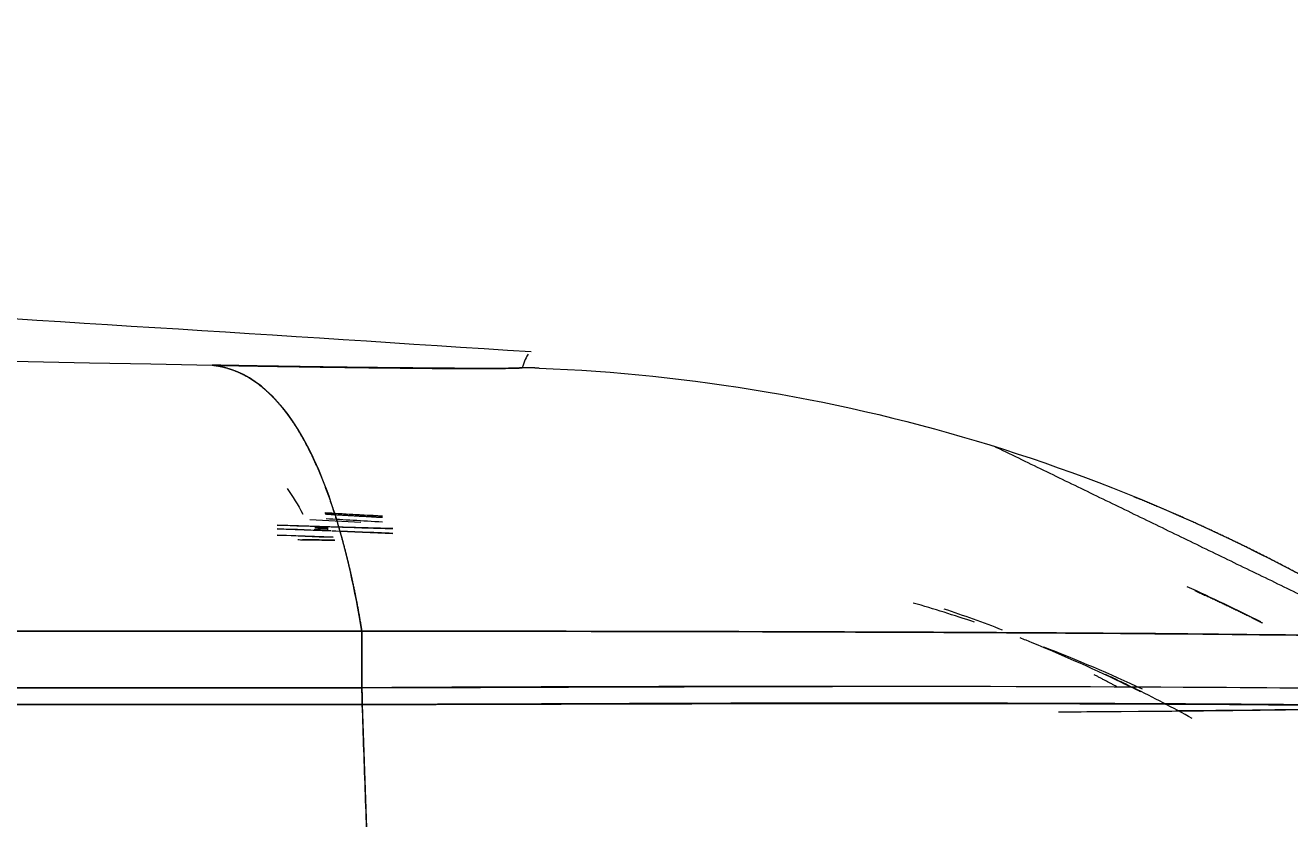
# Model space of a CAD drawing. Header units: millimetres. Extents: x 8883 to 11259, y -10160 to -6800.
# Drawn here: x 9802.7 to 9823.16, y -7744.35 to -7731.51 of the extents above; entities that cross this region are included whole.
import ezdxf

# ---------------------------------------------------------------- set-up
doc = ezdxf.new("R2010")
doc.units = ezdxf.units.MM
doc.layers.add('DIM', color=5, linetype='Continuous', lineweight=13)
doc.styles.add('ARIAL', font='arial.ttf')
doc.dimstyles.get("Standard").update_dxf_attribs({"dimtxt": 15, "dimasz": 15, "dimexe": 0.18, "dimexo": 0.0625, "dimgap": 4, "dimtad": 0, "dimdec": 1, "dimdsep": 46, "dimtxsty": 'ARIAL', "dimcen": 0, "dimclrd": 5, "dimclre": 5, "dimclrt": 5, "dimadec": 0, "dimazin": 0, "dimtfac": 1, "dimtdec": 1, "dimtofl": 0, "dimtmove": 0, "dimatfit": 3, "dimfxl": 1, "dimtolj": 1, "dimtzin": 0, "dimarcsym": 0})

# ---------------------------------------------------------------- blocks, each defined once
blk = doc.blocks.new('*D185')
at = {"layer": 'Defpoints', "color": 0, "transparency": 16777216}
for p in [(9678.596, -7626.145), (9989.37, -9683.127), (10114.894, -9683.127)]:
    blk.add_point(p, dxfattribs=at)
at = {"layer": 'DIM', "color": 5, "lineweight": -2, "transparency": 16777216}
for p, q in [((9678.658, -7626.145), (10115.074, -7626.145)), ((10114.894, -7644.145), (10114.894, -8614.508)), ((10114.894, -9665.127), (10114.894, -8694.764)), ((9989.433, -9683.127), (10115.074, -9683.127))]:
    blk.add_line(p, q, dxfattribs=at)
at = {"layer": 'DIM', "color": 5, "transparency": 16777216}
for points in [[(10111.894, -7644.145), (10117.894, -7644.145), (10114.894, -7626.145)], [(10111.894, -9665.127), (10117.894, -9665.127), (10114.894, -9683.127)]]:
    blk.add_solid(points, dxfattribs=at)
at = {"layer": 'DIM', "color": 5, "transparency": 16777216, "insert": (10114.894, -8654.636), "char_height": 18, "attachment_point": 5, "rotation": 90, "style": 'ARIAL'}
blk.add_mtext('\\A1;(2280)', dxfattribs=at)

msp = doc.modelspace()

# ---------------------------------------------------------------- linework, layer by layer
at = {"linetype": 'Continuous', "lineweight": 18}
for p, q in [((9807.635, -7739.625), (9806.778, -7739.599)), ((9806.779, -7739.659), (9807.656, -7739.694)), ((9807.687, -7739.795), (9806.78, -7739.759)), ((9807.391, -7739.665), (9807.39, -7739.665)), ((9807.39, -7739.665), (9807.39, -7739.683)), ((9807.6, -7739.673), (9807.6, -7739.626)), ((9808.653, -7739.656), (9807.649, -7739.625)), ((9807.67, -7739.694), (9808.654, -7739.733)), ((9549.041, -7741.315), (9808.15, -7741.315)), ((9808.15, -7742.23), (9808.15, -7741.315)), ((9808.15, -7741.315), (9808.15, -7742.23)), ((9549.041, -7742.23), (9808.15, -7742.23)), ((9808.15, -7742.23), (9549.041, -7742.23)), ((9549.034, -7742.503), (9808.157, -7742.503)), ((9808.157, -7742.503), (9549.034, -7742.503)), ((9808.157, -7742.503), (9808.565, -7754.183))]:
    msp.add_line(p, q, dxfattribs=at)
for points, knots in [([(9810.889, -7736.797), (9802.786, -7736.266), (9785.383, -7735.219), (9757.578, -7733.812), (9727.166, -7732.766), (9700.749, -7732.237), (9684.518, -7732.257), (9679.103, -7732.295)], [0, 0, 0, 0, 0.190234, 0.405388, 0.634294, 0.878019, 1, 1, 1, 1]), ([(9551.463, -7737.01), (9593.829, -7736.197), (9636.21, -7735.81), (9720.979, -7735.81), (9763.368, -7736.197), (9805.728, -7737.01)], [0, 0, 0, 0, 0.5, 0.5, 1, 1, 1, 1]), ([(9808.15, -7741.315), (9807.928, -7739.958), (9807.605, -7738.904), (9806.785, -7737.459), (9806.289, -7737.069), (9805.728, -7737.01)], [0, 0, 0, 0, 0.5, 0.5, 1, 1, 1, 1]), ([(9805.728, -7737.01), (9805.739, -7737.011), (9805.763, -7737.011), (9805.8, -7737.012), (9805.84, -7737.013), (9805.882, -7737.013), (9805.927, -7737.014), (9805.975, -7737.015), (9806.025, -7737.016), (9806.078, -7737.017), (9806.133, -7737.018), (9806.192, -7737.019), (9806.252, -7737.02), (9806.316, -7737.021), (9806.381, -7737.022), (9806.45, -7737.024), (9806.521, -7737.025), (9806.594, -7737.026), (9806.67, -7737.027), (9806.748, -7737.029), (9806.905, -7737.031), (9807.129, -7737.035), (9807.406, -7737.039), (9807.651, -7737.043), (9807.87, -7737.046), (9808.072, -7737.049), (9808.266, -7737.051), (9808.455, -7737.053), (9808.639, -7737.055), (9808.798, -7737.057), (9808.937, -7737.059), (9809.061, -7737.06), (9809.192, -7737.061), (9809.328, -7737.062), (9809.469, -7737.063), (9809.621, -7737.064), (9809.779, -7737.064), (9809.936, -7737.065), (9810.066, -7737.065), (9810.176, -7737.065), (9810.267, -7737.064), (9810.352, -7737.064), (9810.421, -7737.063), (9810.481, -7737.062), (9810.538, -7737.061), (9810.6, -7737.06), (9810.645, -7737.059), (9810.674, -7737.057), (9810.69, -7737.057), (9810.703, -7737.056), (9810.715, -7737.055), (9810.724, -7737.054), (9810.731, -7737.053), (9810.737, -7737.053), (9810.741, -7737.052), (9810.744, -7737.051), (9810.746, -7737.051), (9810.746, -7737.051)], [0, 0, 0, 0, 0.004425, 0.009194, 0.014307, 0.019763, 0.025564, 0.031708, 0.038197, 0.045029, 0.052205, 0.059725, 0.067589, 0.075796, 0.084347, 0.093242, 0.10248, 0.112062, 0.121987, 0.132255, 0.142866, 0.18413, 0.221693, 0.25556, 0.285736, 0.314291, 0.342853, 0.371423, 0.399999, 0.428582, 0.447759, 0.468792, 0.49168, 0.516423, 0.543021, 0.571475, 0.60719, 0.642899, 0.678599, 0.704728, 0.731296, 0.758302, 0.78575, 0.803438, 0.827186, 0.856997, 0.892874, 0.906055, 0.918688, 0.930772, 0.942308, 0.953295, 0.963734, 0.973624, 0.982965, 0.991757, 1, 1, 1, 1]), ([(9805.728, -7737.01), (9805.734, -7737.011), (9805.746, -7737.012), (9805.765, -7737.015), (9805.783, -7737.017), (9805.802, -7737.02), (9805.82, -7737.023), (9805.839, -7737.026), (9805.857, -7737.03), (9805.875, -7737.034), (9805.893, -7737.038), (9805.912, -7737.042), (9805.93, -7737.047), (9805.947, -7737.051), (9805.965, -7737.056), (9805.983, -7737.062), (9806.001, -7737.067), (9806.019, -7737.073), (9806.036, -7737.079), (9806.054, -7737.085), (9806.071, -7737.091), (9806.089, -7737.098), (9806.106, -7737.105), (9806.123, -7737.112), (9806.14, -7737.119), (9806.157, -7737.127), (9806.174, -7737.135), (9806.191, -7737.143), (9806.208, -7737.151), (9806.225, -7737.159), (9806.242, -7737.168), (9806.259, -7737.177), (9806.275, -7737.186), (9806.292, -7737.196), (9806.308, -7737.205), (9806.325, -7737.215), (9806.341, -7737.225), (9806.358, -7737.235), (9806.374, -7737.246), (9806.39, -7737.257), (9806.406, -7737.268), (9806.422, -7737.279), (9806.438, -7737.29), (9806.454, -7737.302), (9806.47, -7737.314), (9806.486, -7737.326), (9806.501, -7737.338), (9806.517, -7737.35), (9806.532, -7737.363), (9806.548, -7737.376), (9806.563, -7737.389), (9806.579, -7737.402), (9806.594, -7737.416), (9806.609, -7737.429), (9806.624, -7737.443), (9806.64, -7737.458), (9806.655, -7737.472), (9806.67, -7737.486), (9806.684, -7737.501), (9806.699, -7737.516), (9806.714, -7737.531), (9806.729, -7737.547), (9806.743, -7737.562), (9806.758, -7737.578), (9806.772, -7737.594), (9806.787, -7737.61), (9806.801, -7737.627), (9806.815, -7737.643), (9806.83, -7737.66), (9806.844, -7737.677), (9806.858, -7737.694), (9806.872, -7737.712), (9806.886, -7737.729), (9806.9, -7737.747), (9806.914, -7737.765), (9806.927, -7737.783), (9806.941, -7737.801), (9806.955, -7737.82), (9806.968, -7737.839), (9806.982, -7737.858), (9806.995, -7737.877), (9807.009, -7737.896), (9807.022, -7737.915), (9807.035, -7737.935), (9807.048, -7737.955), (9807.062, -7737.975), (9807.075, -7737.995), (9807.088, -7738.016), (9807.101, -7738.036), (9807.113, -7738.057), (9807.126, -7738.078), (9807.139, -7738.099), (9807.152, -7738.121), (9807.164, -7738.142), (9807.177, -7738.164), (9807.189, -7738.186), (9807.202, -7738.208), (9807.214, -7738.23), (9807.226, -7738.252), (9807.238, -7738.275), (9807.25, -7738.298), (9807.263, -7738.321), (9807.275, -7738.344), (9807.286, -7738.367), (9807.298, -7738.391), (9807.31, -7738.414), (9807.322, -7738.438), (9807.334, -7738.462), (9807.345, -7738.486), (9807.357, -7738.51), (9807.368, -7738.535), (9807.38, -7738.559), (9807.391, -7738.584), (9807.402, -7738.609), (9807.414, -7738.634), (9807.425, -7738.66), (9807.436, -7738.685), (9807.447, -7738.71), (9807.458, -7738.736), (9807.469, -7738.762), (9807.48, -7738.788), (9807.49, -7738.814), (9807.501, -7738.841), (9807.512, -7738.867), (9807.522, -7738.894), (9807.533, -7738.921), (9807.543, -7738.947), (9807.554, -7738.975), (9807.564, -7739.002), (9807.574, -7739.029), (9807.585, -7739.057), (9807.595, -7739.084), (9807.605, -7739.112), (9807.615, -7739.14), (9807.625, -7739.168), (9807.635, -7739.196), (9807.645, -7739.225), (9807.654, -7739.253), (9807.664, -7739.282), (9807.674, -7739.31), (9807.683, -7739.339), (9807.693, -7739.368), (9807.702, -7739.397), (9807.712, -7739.427), (9807.721, -7739.456), (9807.73, -7739.486), (9807.74, -7739.515), (9807.749, -7739.545), (9807.758, -7739.575), (9807.767, -7739.605), (9807.776, -7739.635), (9807.785, -7739.665), (9807.793, -7739.696), (9807.802, -7739.726), (9807.811, -7739.757), (9807.82, -7739.788), (9807.828, -7739.819), (9807.837, -7739.85), (9807.845, -7739.881), (9807.853, -7739.912), (9807.862, -7739.943), (9807.87, -7739.975), (9807.878, -7740.006), (9807.886, -7740.038), (9807.894, -7740.07), (9807.902, -7740.102), (9807.91, -7740.133), (9807.918, -7740.166), (9807.926, -7740.198), (9807.934, -7740.23), (9807.942, -7740.263), (9807.949, -7740.295), (9807.957, -7740.328), (9807.964, -7740.36), (9807.972, -7740.393), (9807.979, -7740.426), (9807.987, -7740.459), (9807.994, -7740.492), (9808.001, -7740.526), (9808.008, -7740.559), (9808.015, -7740.592), (9808.022, -7740.626), (9808.029, -7740.659), (9808.036, -7740.693), (9808.043, -7740.727), (9808.05, -7740.761), (9808.056, -7740.795), (9808.063, -7740.829), (9808.07, -7740.863), (9808.076, -7740.897), (9808.083, -7740.932), (9808.089, -7740.966), (9808.095, -7741.001), (9808.102, -7741.035), (9808.108, -7741.07), (9808.114, -7741.105), (9808.12, -7741.14), (9808.126, -7741.175), (9808.132, -7741.21), (9808.138, -7741.245), (9808.144, -7741.28), (9808.148, -7741.303), (9808.15, -7741.315)], [0, 0, 0, 0, 0.005558, 0.011112, 0.016661, 0.022207, 0.027748, 0.033285, 0.038818, 0.044346, 0.04987, 0.05539, 0.060905, 0.066416, 0.071922, 0.077424, 0.082922, 0.088415, 0.093903, 0.099387, 0.104866, 0.110341, 0.11581, 0.121276, 0.126736, 0.132192, 0.137643, 0.143089, 0.14853, 0.153966, 0.159398, 0.164824, 0.170246, 0.175662, 0.181074, 0.186481, 0.191882, 0.197279, 0.20267, 0.208056, 0.213438, 0.218813, 0.224184, 0.22955, 0.23491, 0.240265, 0.245615, 0.250959, 0.256298, 0.261632, 0.26696, 0.272283, 0.2776, 0.282912, 0.288219, 0.29352, 0.298815, 0.304105, 0.30939, 0.314669, 0.319942, 0.325209, 0.330471, 0.335727, 0.340978, 0.346223, 0.351462, 0.356695, 0.361923, 0.367145, 0.37236, 0.377571, 0.382775, 0.387973, 0.393166, 0.398353, 0.403533, 0.408708, 0.413877, 0.41904, 0.424197, 0.429348, 0.434493, 0.439631, 0.444764, 0.449891, 0.455011, 0.460126, 0.465234, 0.470337, 0.475433, 0.480523, 0.485607, 0.490684, 0.495756, 0.500821, 0.50588, 0.510933, 0.515979, 0.52102, 0.526054, 0.531081, 0.536103, 0.541118, 0.546127, 0.551129, 0.556125, 0.561115, 0.566098, 0.571075, 0.576045, 0.581009, 0.585967, 0.590918, 0.595863, 0.600801, 0.605733, 0.610658, 0.615577, 0.620489, 0.625395, 0.630294, 0.635187, 0.640073, 0.644952, 0.649825, 0.654691, 0.659551, 0.664404, 0.66925, 0.67409, 0.678923, 0.683749, 0.688568, 0.693381, 0.698187, 0.702987, 0.70778, 0.712565, 0.717345, 0.722117, 0.726882, 0.731641, 0.736393, 0.741138, 0.745877, 0.750608, 0.755333, 0.76005, 0.764761, 0.769465, 0.774162, 0.778852, 0.783535, 0.788211, 0.792881, 0.797543, 0.802198, 0.806847, 0.811488, 0.816122, 0.82075, 0.82537, 0.829984, 0.83459, 0.839189, 0.843781, 0.848366, 0.852944, 0.857515, 0.862079, 0.866636, 0.871186, 0.875728, 0.880264, 0.884792, 0.889313, 0.893827, 0.898334, 0.902834, 0.907326, 0.911812, 0.91629, 0.920761, 0.925225, 0.929681, 0.93413, 0.938573, 0.943007, 0.947435, 0.951855, 0.956269, 0.960675, 0.965073, 0.969464, 0.973849, 0.978225, 0.982595, 0.986957, 0.991312, 0.99566, 1, 1, 1, 1]), ([(9810.746, -7737.051), (9810.746, -7737.051), (9810.746, -7737.051), (9810.745, -7737.051), (9810.744, -7737.052), (9810.743, -7737.052), (9810.741, -7737.052), (9810.739, -7737.053), (9810.738, -7737.053), (9810.735, -7737.053), (9810.733, -7737.054), (9810.731, -7737.054), (9810.728, -7737.054), (9810.725, -7737.055), (9810.722, -7737.055), (9810.718, -7737.055), (9810.715, -7737.056), (9810.711, -7737.056), (9810.707, -7737.056), (9810.702, -7737.056), (9810.698, -7737.057), (9810.693, -7737.057), (9810.688, -7737.057), (9810.683, -7737.057), (9810.678, -7737.058), (9810.672, -7737.058), (9810.666, -7737.058), (9810.66, -7737.058), (9810.654, -7737.059), (9810.648, -7737.059), (9810.641, -7737.059), (9810.634, -7737.059), (9810.627, -7737.059), (9810.62, -7737.06), (9810.612, -7737.06), (9810.605, -7737.06), (9810.597, -7737.06), (9810.589, -7737.06), (9810.58, -7737.061), (9810.572, -7737.061), (9810.563, -7737.061), (9810.554, -7737.061), (9810.545, -7737.061), (9810.535, -7737.061), (9810.526, -7737.061), (9810.516, -7737.062), (9810.506, -7737.062), (9810.495, -7737.062), (9810.485, -7737.062), (9810.474, -7737.062), (9810.463, -7737.062), (9810.452, -7737.062), (9810.441, -7737.062), (9810.429, -7737.062), (9810.417, -7737.063), (9810.405, -7737.063), (9810.393, -7737.063), (9810.38, -7737.063), (9810.368, -7737.063), (9810.309, -7737.063), (9810.193, -7737.063), (9809.998, -7737.063), (9809.773, -7737.062), (9809.519, -7737.061), (9809.316, -7737.059), (9809.184, -7737.058), (9809.132, -7737.058), (9809.08, -7737.057), (9809.028, -7737.057), (9808.975, -7737.056), (9808.922, -7737.056), (9808.869, -7737.055), (9808.815, -7737.055), (9808.761, -7737.054), (9808.707, -7737.054), (9808.653, -7737.053), (9808.598, -7737.053), (9808.542, -7737.052), (9808.487, -7737.052), (9808.431, -7737.051), (9808.375, -7737.05), (9808.318, -7737.05), (9808.262, -7737.049), (9808.204, -7737.048), (9808.147, -7737.048), (9808.089, -7737.047), (9808.031, -7737.046), (9807.973, -7737.046), (9807.914, -7737.045), (9807.855, -7737.044), (9807.796, -7737.044), (9807.736, -7737.043), (9807.676, -7737.042), (9807.616, -7737.041), (9807.555, -7737.04), (9807.494, -7737.04), (9807.433, -7737.039), (9807.371, -7737.038), (9807.309, -7737.037), (9807.247, -7737.036), (9807.184, -7737.035), (9807.121, -7737.034), (9807.058, -7737.033), (9806.995, -7737.032), (9806.931, -7737.031), (9806.867, -7737.03), (9806.802, -7737.029), (9806.738, -7737.028), (9806.672, -7737.027), (9806.607, -7737.026), (9806.541, -7737.025), (9806.475, -7737.024), (9806.409, -7737.023), (9806.342, -7737.022), (9806.275, -7737.021), (9806.208, -7737.019), (9806.14, -7737.018), (9806.072, -7737.017), (9806.004, -7737.016), (9805.935, -7737.014), (9805.866, -7737.013), (9805.797, -7737.012), (9805.751, -7737.011), (9805.728, -7737.01)], [0, 0, 0, 0, 0.004459, 0.008907, 0.013346, 0.017774, 0.022193, 0.026602, 0.031002, 0.035392, 0.039774, 0.044147, 0.048511, 0.052866, 0.057214, 0.061553, 0.065884, 0.070208, 0.074524, 0.078833, 0.083135, 0.087429, 0.091717, 0.095999, 0.100274, 0.104543, 0.108806, 0.113063, 0.117314, 0.121561, 0.125802, 0.130038, 0.134269, 0.138496, 0.142718, 0.146937, 0.151151, 0.155362, 0.159569, 0.163773, 0.167974, 0.172171, 0.176366, 0.180559, 0.184749, 0.188938, 0.193124, 0.197309, 0.201492, 0.205674, 0.209855, 0.214036, 0.218215, 0.222394, 0.226574, 0.230753, 0.234932, 0.239112, 0.243292, 0.247474, 0.296181, 0.345415, 0.395492, 0.446713, 0.49936, 0.508557, 0.517706, 0.526807, 0.535863, 0.544874, 0.553843, 0.562769, 0.571656, 0.580503, 0.589314, 0.598088, 0.606828, 0.615536, 0.624212, 0.632858, 0.641477, 0.650068, 0.658635, 0.667178, 0.6757, 0.684202, 0.692685, 0.701151, 0.709602, 0.718039, 0.726465, 0.734881, 0.743288, 0.751689, 0.760085, 0.768477, 0.776868, 0.785259, 0.793652, 0.802049, 0.810451, 0.818859, 0.827277, 0.835705, 0.844145, 0.852599, 0.861068, 0.869555, 0.87806, 0.886585, 0.895133, 0.903704, 0.912301, 0.920924, 0.929576, 0.938258, 0.946972, 0.955718, 0.9645, 0.973317, 0.982172, 0.991066, 1, 1, 1, 1]), ([(9811.017, -7737.059), (9811.017, -7737.058), (9811.015, -7737.058), (9811.012, -7737.058), (9811.009, -7737.058), (9811.006, -7737.058), (9811.002, -7737.058), (9810.998, -7737.058), (9810.994, -7737.058), (9810.989, -7737.058), (9810.984, -7737.058), (9810.979, -7737.057), (9810.973, -7737.057), (9810.967, -7737.057), (9810.961, -7737.057), (9810.955, -7737.057), (9810.948, -7737.056), (9810.941, -7737.056), (9810.933, -7737.056), (9810.925, -7737.056), (9810.917, -7737.055), (9810.909, -7737.055), (9810.9, -7737.055), (9810.891, -7737.055), (9810.882, -7737.054), (9810.872, -7737.054), (9810.863, -7737.054), (9810.852, -7737.053), (9810.842, -7737.053), (9810.831, -7737.053), (9810.82, -7737.053), (9810.808, -7737.052), (9810.796, -7737.052), (9810.784, -7737.052), (9810.772, -7737.051), (9810.759, -7737.051), (9810.751, -7737.051), (9810.746, -7737.051)], [0, 0, 0, 0, 0.011946, 0.024619, 0.038076, 0.052362, 0.067518, 0.083577, 0.100566, 0.118509, 0.137426, 0.157334, 0.178246, 0.200177, 0.223136, 0.247133, 0.272176, 0.298274, 0.325431, 0.353655, 0.382949, 0.413319, 0.444769, 0.477302, 0.510922, 0.545631, 0.581433, 0.61833, 0.656324, 0.695418, 0.735613, 0.776911, 0.819314, 0.862823, 0.907439, 0.953164, 1, 1, 1, 1]), ([(9811.017, -7737.058), (9813.475, -7737.153), (9815.936, -7737.568), (9820.689, -7739.036), (9822.982, -7740.089), (9825.102, -7741.432)], [0, 0, 0, 0, 0.5, 0.5, 1, 1, 1, 1]), ([(9806.939, -7739.007), (9807.028, -7739.131), (9807.114, -7739.27), (9807.196, -7739.421), (9807.196, -7739.421), (9807.196, -7739.421)], [0, 0, 0, 0, 0.999999, 0.999999, 1, 1, 1, 1]), ([(9825.102, -7741.432), (9825.08, -7741.418), (9825.036, -7741.391), (9824.97, -7741.349), (9824.904, -7741.308), (9824.838, -7741.267), (9824.771, -7741.226), (9824.704, -7741.185), (9824.637, -7741.144), (9824.57, -7741.104), (9824.503, -7741.063), (9824.436, -7741.023), (9824.368, -7740.983), (9824.3, -7740.943), (9824.232, -7740.903), (9824.164, -7740.864), (9824.096, -7740.824), (9824.027, -7740.785), (9823.959, -7740.746), (9823.89, -7740.707), (9823.821, -7740.668), (9823.752, -7740.629), (9823.682, -7740.591), (9823.613, -7740.552), (9823.543, -7740.514), (9823.473, -7740.476), (9823.403, -7740.438), (9823.333, -7740.401), (9823.262, -7740.363), (9823.192, -7740.326), (9823.121, -7740.289), (9823.05, -7740.252), (9822.979, -7740.215), (9822.908, -7740.178), (9822.837, -7740.142), (9822.765, -7740.105), (9822.693, -7740.069), (9822.621, -7740.033), (9822.549, -7739.997), (9822.477, -7739.962), (9822.404, -7739.926), (9822.332, -7739.891), (9822.259, -7739.856), (9822.186, -7739.821), (9822.113, -7739.786), (9822.04, -7739.752), (9821.966, -7739.717), (9821.893, -7739.683), (9821.819, -7739.649), (9821.745, -7739.615), (9821.671, -7739.581), (9821.597, -7739.548), (9821.523, -7739.515), (9821.448, -7739.481), (9821.373, -7739.448), (9821.298, -7739.416), (9821.223, -7739.383), (9821.148, -7739.351), (9821.073, -7739.319), (9820.997, -7739.287), (9820.922, -7739.255), (9820.846, -7739.223), (9820.77, -7739.192), (9820.701, -7739.164), (9820.658, -7739.146), (9820.641, -7739.139)], [0, 0, 0, 0, 0.015465, 0.030945, 0.04644, 0.061951, 0.077478, 0.09302, 0.108577, 0.12415, 0.139739, 0.155343, 0.170963, 0.186598, 0.202249, 0.217916, 0.233598, 0.249296, 0.26501, 0.28074, 0.296485, 0.312246, 0.328023, 0.343816, 0.359624, 0.375449, 0.391289, 0.407145, 0.423017, 0.438905, 0.454809, 0.470729, 0.486665, 0.502616, 0.518584, 0.534568, 0.550568, 0.566583, 0.582615, 0.598663, 0.614727, 0.630807, 0.646903, 0.663015, 0.679144, 0.695288, 0.711449, 0.727626, 0.743819, 0.760028, 0.776253, 0.792495, 0.808753, 0.825027, 0.841317, 0.857624, 0.873946, 0.890286, 0.906641, 0.923013, 0.939401, 0.955805, 0.972226, 0.988663, 1, 1, 1, 1]), ([(9808.482, -7739.452), (9808.283, -7739.442), (9808.088, -7739.432), (9807.781, -7739.417), (9807.666, -7739.41), (9807.553, -7739.404)], [0, 0, 0, 0, 0.616832, 0.616832, 1, 1, 1, 1]), ([(9808.482, -7739.478), (9808.472, -7739.477), (9808.453, -7739.476), (9808.424, -7739.475), (9808.395, -7739.473), (9808.366, -7739.471), (9808.338, -7739.47), (9808.309, -7739.468), (9808.281, -7739.466), (9808.252, -7739.465), (9808.224, -7739.463), (9808.196, -7739.461), (9808.168, -7739.46), (9808.14, -7739.458), (9808.113, -7739.457), (9808.085, -7739.455), (9808.057, -7739.453), (9808.03, -7739.452), (9808.003, -7739.45), (9807.976, -7739.449), (9807.949, -7739.447), (9807.922, -7739.445), (9807.895, -7739.444), (9807.868, -7739.442), (9807.842, -7739.441), (9807.815, -7739.439), (9807.789, -7739.438), (9807.763, -7739.436), (9807.737, -7739.435), (9807.711, -7739.433), (9807.685, -7739.431), (9807.659, -7739.43), (9807.634, -7739.428), (9807.608, -7739.427), (9807.583, -7739.425), (9807.567, -7739.424), (9807.559, -7739.424)], [0, 0, 0, 0, 0.030464, 0.060848, 0.091153, 0.12138, 0.151532, 0.181611, 0.211617, 0.241554, 0.271422, 0.301224, 0.330961, 0.360635, 0.390249, 0.419803, 0.449301, 0.478743, 0.508132, 0.537469, 0.566757, 0.595997, 0.625192, 0.654343, 0.683452, 0.712522, 0.741554, 0.77055, 0.799512, 0.828443, 0.857344, 0.886217, 0.915064, 0.943888, 0.97269, 1, 1, 1, 1]), ([(9807.39, -7739.665), (9807.46, -7739.663), (9807.512, -7739.662), (9807.583, -7739.659), (9807.6, -7739.658), (9807.6, -7739.657)], [0, 0, 0, 0, 0.5, 0.5, 1, 1, 1, 1]), ([(9807.6, -7739.657), (9807.6, -7739.653), (9807.583, -7739.649), (9807.512, -7739.642), (9807.46, -7739.638), (9807.391, -7739.634)], [0, 0, 0, 0, 0.5, 0.5, 1, 1, 1, 1]), ([(9807.116, -7739.834), (9807.123, -7739.834), (9807.142, -7739.834), (9807.172, -7739.835), (9807.205, -7739.835), (9807.239, -7739.836), (9807.273, -7739.836), (9807.306, -7739.837), (9807.34, -7739.837), (9807.373, -7739.838), (9807.406, -7739.838), (9807.439, -7739.839), (9807.472, -7739.839), (9807.505, -7739.84), (9807.537, -7739.84), (9807.57, -7739.84), (9807.602, -7739.841), (9807.634, -7739.841), (9807.667, -7739.842), (9807.692, -7739.842), (9807.707, -7739.842), (9807.712, -7739.842)], [0, 0, 0, 0, 0.035596, 0.091566, 0.147446, 0.20324, 0.258952, 0.314583, 0.370137, 0.425618, 0.481028, 0.53637, 0.591648, 0.646865, 0.702023, 0.757126, 0.812178, 0.867181, 0.922138, 0.977054, 1, 1, 1, 1]), ([(9807.706, -7739.843), (9807.705, -7739.843), (9807.656, -7739.843), (9807.54, -7739.841), (9807.368, -7739.838), (9807.243, -7739.836), (9807.187, -7739.836)], [0, 0, 0, 0, 0.009118, 0.285996, 0.684334, 1, 1, 1, 1]), ([(9821.627, -7740.656), (9821.648, -7740.665), (9821.691, -7740.685), (9821.756, -7740.715), (9821.821, -7740.745), (9821.887, -7740.775), (9821.952, -7740.805), (9822.017, -7740.836), (9822.082, -7740.867), (9822.147, -7740.898), (9822.211, -7740.928), (9822.276, -7740.96), (9822.34, -7740.991), (9822.405, -7741.022), (9822.469, -7741.054), (9822.533, -7741.085), (9822.597, -7741.117), (9822.66, -7741.149), (9822.702, -7741.17), (9822.723, -7741.181)], [0, 0, 0, 0, 0.057526, 0.116906, 0.176235, 0.235511, 0.294736, 0.353909, 0.41303, 0.4721, 0.531118, 0.590084, 0.648998, 0.707861, 0.766673, 0.825433, 0.884141, 0.942798, 1, 1, 1, 1]), ([(9824.794, -7741.41), (9824.576, -7741.403), (9823.601, -7741.38), (9820.469, -7741.347), (9814.799, -7741.321), (9810.369, -7741.316), (9808.15, -7741.315)], [0, 0, 0, 0, 0.147213, 0.431475, 0.715738, 1, 1, 1, 1]), ([(9808.15, -7741.315), (9812.588, -7741.315), (9817.01, -7741.328), (9823.266, -7741.371), (9825.101, -7741.402), (9825.102, -7741.432)], [0, 0, 0, 0, 0.5, 0.5, 1, 1, 1, 1]), ([(9818.796, -7741.419), (9818.828, -7741.432), (9818.861, -7741.445), (9819.417, -7741.669), (9819.933, -7741.897), (9820.541, -7742.191), (9820.642, -7742.241), (9820.743, -7742.291)], [0, 0, 0, 0, 0.049203, 0.049203, 0.841204, 0.841204, 1, 1, 1, 1]), ([(9820.753, -7742.291), (9820.649, -7742.239), (9820.544, -7742.188), (9820.354, -7742.097), (9820.27, -7742.057), (9820.185, -7742.017)], [0, 0, 0, 0, 0.555667, 0.555667, 1, 1, 1, 1]), ([(9827.186, -7742.307), (9826.263, -7742.273), (9821.856, -7742.203), (9813.33, -7742.204), (9808.15, -7742.23)], [0, 0, 0, 0, 0.39469, 1, 1, 1, 1]), ([(9808.15, -7742.23), (9810.722, -7742.224), (9813.308, -7742.21), (9815.723, -7742.21), (9815.767, -7742.21)], [0, 0, 0, 0, 0.981705, 1, 1, 1, 1]), ([(9808.15, -7742.23), (9808.15, -7742.239), (9808.151, -7742.253), (9808.152, -7742.288), (9808.153, -7742.309), (9808.154, -7742.358), (9808.155, -7742.385), (9808.156, -7742.442), (9808.156, -7742.472), (9808.157, -7742.503)], [0, 0, 0, 0, 0.25, 0.25, 0.5, 0.5, 0.75, 0.75, 1, 1, 1, 1]), ([(9808.157, -7742.503), (9808.156, -7742.446), (9808.155, -7742.383), (9808.152, -7742.284), (9808.151, -7742.247), (9808.15, -7742.23)], [0, 0, 0, 0, 0.5, 0.5, 1, 1, 1, 1]), ([(9828.145, -7742.641), (9828.145, -7742.629), (9827.962, -7742.606), (9827.351, -7742.576), (9826.687, -7742.555), (9825.843, -7742.538), (9824.833, -7742.522), (9823.659, -7742.509), (9822.317, -7742.498), (9820.835, -7742.49), (9819.248, -7742.484), (9817.535, -7742.481), (9813.973, -7742.478), (9810.755, -7742.496), (9808.157, -7742.503)], [0, 0, 0, 0, 0.120446, 0.183709, 0.246972, 0.310236, 0.373499, 0.436762, 0.500026, 0.563289, 0.626552, 0.689816, 0.753079, 1, 1, 1, 1]), ([(9808.157, -7742.503), (9808.794, -7742.501), (9809.432, -7742.499), (9810.704, -7742.496), (9811.338, -7742.494), (9812.597, -7742.491), (9813.222, -7742.489), (9814.459, -7742.487), (9815.07, -7742.486), (9816.274, -7742.485), (9816.867, -7742.484), (9818.028, -7742.485), (9818.596, -7742.486), (9819.704, -7742.488), (9820.244, -7742.49), (9821.289, -7742.495), (9821.796, -7742.497), (9822.344, -7742.501), (9822.405, -7742.502), (9822.525, -7742.502), (9822.704, -7742.504), (9823.114, -7742.507), (9823.448, -7742.51), (9824.095, -7742.517), (9824.496, -7742.521), (9825.237, -7742.532), (9825.576, -7742.537), (9826.192, -7742.549), (9826.468, -7742.555), (9826.957, -7742.568), (9827.169, -7742.574), (9827.53, -7742.588), (9827.68, -7742.595), (9827.916, -7742.608), (9828.003, -7742.615), (9828.118, -7742.628), (9828.146, -7742.635), (9828.145, -7742.641)], [0, 0, 0, 0, 0.0625, 0.0625, 0.125, 0.125, 0.1875, 0.1875, 0.25, 0.25, 0.3125, 0.3125, 0.375, 0.375, 0.4375, 0.4375, 0.5, 0.5, 0.507813, 0.507813, 0.515625, 0.53125, 0.5625, 0.5625, 0.625, 0.625, 0.6875, 0.6875, 0.75, 0.75, 0.8125, 0.8125, 0.875, 0.875, 0.9375, 0.9375, 1, 1, 1, 1]), ([(9819.424, -7742.62), (9819.672, -7742.619), (9821.527, -7742.607), (9824.201, -7742.578), (9825.103, -7742.548), (9825.102, -7742.533)], [0, 0, 0, 0, 0.069362, 0.534681, 1, 1, 1, 1])]:
    msp.add_open_spline(points, degree=3, knots=knots, dxfattribs=at)
for points, degree in [([(9810.843, -7736.83), (9810.812, -7736.871), (9810.779, -7736.945), (9810.746, -7737.051)], 3), ([(9824.843, -7741.459), (9818.377, -7738.322)], 1), ([(9808.134, -7739.554), (9807.858, -7739.541), (9807.582, -7739.528), (9807.306, -7739.516)], 3), ([(9807.559, -7739.396), (9807.844, -7739.413), (9808.151, -7739.432), (9808.481, -7739.452)], 3), ([(9808.483, -7739.552), (9808.158, -7739.532), (9807.854, -7739.514), (9807.572, -7739.497)], 3), ([(9806.778, -7739.599), (9807.064, -7739.607), (9807.349, -7739.616), (9807.635, -7739.624)], 3), ([(9807.656, -7739.694), (9807.364, -7739.683), (9807.071, -7739.671), (9806.779, -7739.659)], 3), ([(9806.78, -7739.759), (9807.082, -7739.772), (9807.385, -7739.784), (9807.687, -7739.795)], 3), ([(9807.6, -7739.657), (9807.6, -7739.662), (9807.53, -7739.664), (9807.39, -7739.665)], 3), ([(9807.39, -7739.683), (9807.39, -7739.677), (9807.39, -7739.671), (9807.39, -7739.665)], 3), ([(9807.6, -7739.64), (9807.53, -7739.638), (9807.461, -7739.636), (9807.391, -7739.634)], 3), ([(9807.391, -7739.634), (9807.53, -7739.644), (9807.6, -7739.651), (9807.6, -7739.657)], 3), ([(9807.649, -7739.625), (9807.984, -7739.635), (9808.319, -7739.646), (9808.653, -7739.656)], 3), ([(9808.654, -7739.733), (9808.326, -7739.72), (9807.998, -7739.708), (9807.67, -7739.695)], 3), ([(9822.698, -7741.166), (9822.304, -7740.967), (9821.906, -7740.777), (9821.505, -7740.597)], 3), ([(9818.064, -7741.17), (9817.736, -7741.06), (9817.406, -7740.957), (9817.074, -7740.86)], 3), ([(9817.57, -7740.952), (9817.887, -7741.059), (9818.201, -7741.172), (9818.512, -7741.292)], 3), ([(9808.15, -7741.315), (9721.829, -7741.315), (9635.375, -7741.315), (9549.041, -7741.315)], 3), ([(9820.782, -7742.254), (9820.257, -7742.009), (9819.724, -7741.782), (9819.184, -7741.573)], 3), ([(9820.379, -7742.22), (9820.001, -7742.02)], 1), ([(9821.588, -7742.728), (9821.275, -7742.556), (9820.961, -7742.391), (9820.644, -7742.233)], 3), ([(9808.565, -7754.183), (9808.157, -7742.503)], 1), ([(9825.102, -7742.533), (9825.102, -7742.559), (9823.724, -7742.586), (9821.322, -7742.607)], 3)]:
    msp.add_open_spline(points, degree=degree, dxfattribs=at)

# ---------------------------------------------------------------- dimensions: what is measured, and where the dimension line sits
at = {"layer": 'DIM', "color": 3}
dim = msp.add_linear_dim(base=(10114.894, -9683.127), p1=(9678.596, -7626.145), p2=(9989.37, -9683.127), angle=90, text='(2280)', dimstyle='Standard', override={"dimtxt": 18, "dimasz": 18, "dimgap": 5}, dxfattribs=at)
dim.commit()
dim.dimension.update_dxf_attribs({"geometry": '*D185', "text_midpoint": (10114.894, -8654.636)})

doc.saveas('drawing.dxf')
